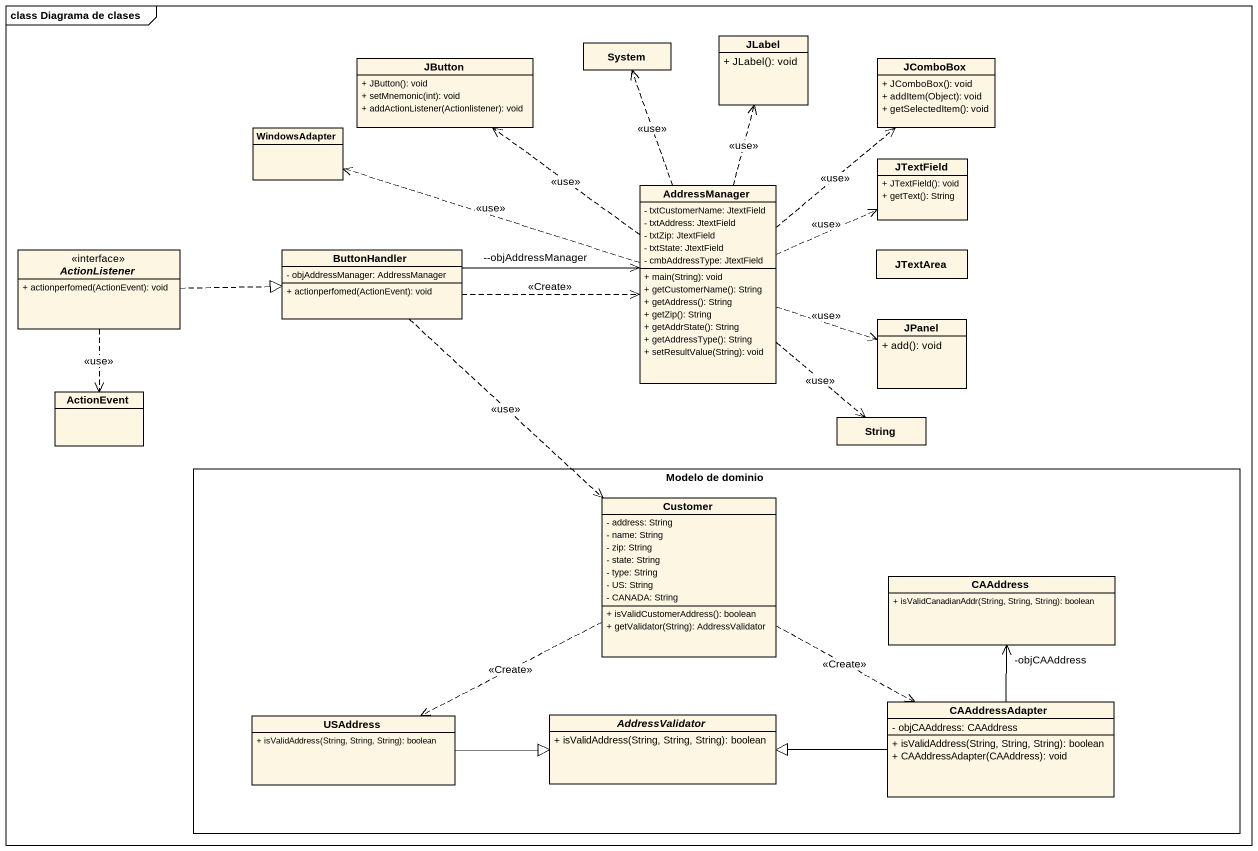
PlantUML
@startuml
mainframe class Diagrama de clases
hide circle
hide empty members
skinparam classAttributeIconSize 0
class System
class JLabel {
  + JLabel(): void
}
class JButton {
  + JButton(): void
  + setMnemonic(int): void
  + addActionListener(Actionlistener): void
}
class JComboBox {
  + JComboBox(): void
  + addItem(Object): void
  + getSelectedItem(): void
}
class WindowsAdapter
class AddressManager {
  - txtCustomerName: JtextField
  - txtAddress: JtextField
  - txtZip: JtextField
  - txtState: JtextField
  - cmbAddressType: JtextField
  + main(String): void
  + getCustomerName(): String
  + getAddress(): String
  + getZip(): String
  + getAddrState(): String
  + getAddressType(): String
  + setResultValue(String): void
}
class JTextField {
  + JTextField(): void
  + getText(): String
}
interface ActionListener {
  + actionperfomed(ActionEvent): void
}
class ButtonHandler {
  - objAddressManager: AddressManager
  + actionperfomed(ActionEvent): void
}
class JTextArea
class JPanel {
  + add(): void
}
class ActionEvent
class String
rectangle "Modelo de dominio" as Modelo_de_dominio {
  class Customer {
    - address: String
    - name: String
    - zip: String
    - state: String
    - type: String
    - US: String
    - CANADA: String
    + isValidCustomerAddress(): boolean
    + getValidator(String): AddressValidator
  }
  class CAAddress {
    + isValidCanadianAddr(String, String, String): boolean
  }
  class USAddress {
    + isValidAddress(String, String, String): boolean
  }
  abstract class AddressValidator {
    + isValidAddress(String, String, String): boolean
  }
  class CAAddressAdapter {
    - objCAAddress: CAAddress
    + isValidAddress(String, String, String): boolean
    + CAAddressAdapter(CAAddress): void
  }
}
AddressManager .up.> System : <<use>>
AddressManager .up.> JLabel : <<use>>
AddressManager .up.> JButton : <<use>>
AddressManager .up.> JComboBox : <<use>>
AddressManager .left.> WindowsAdapter : <<use>>
AddressManager .right.> JTextField : <<use>>
AddressManager .right.> JPanel : <<use>>
AddressManager ..> String : <<use>>
ActionListener .right.|> ButtonHandler
ActionListener ..> ActionEvent : <<use>>
ButtonHandler .right.> AddressManager : <<Create>>
ButtonHandler -right-> "--objAddressManager" AddressManager
ButtonHandler ..> Customer : <<use>>
Customer .left.> USAddress : <<Create>>
Customer .right.> CAAddressAdapter : <<Create>>
USAddress -right-|> AddressValidator
CAAddressAdapter -up-> "-objCAAddress" CAAddress
CAAddressAdapter -left-|> AddressValidator
@enduml
